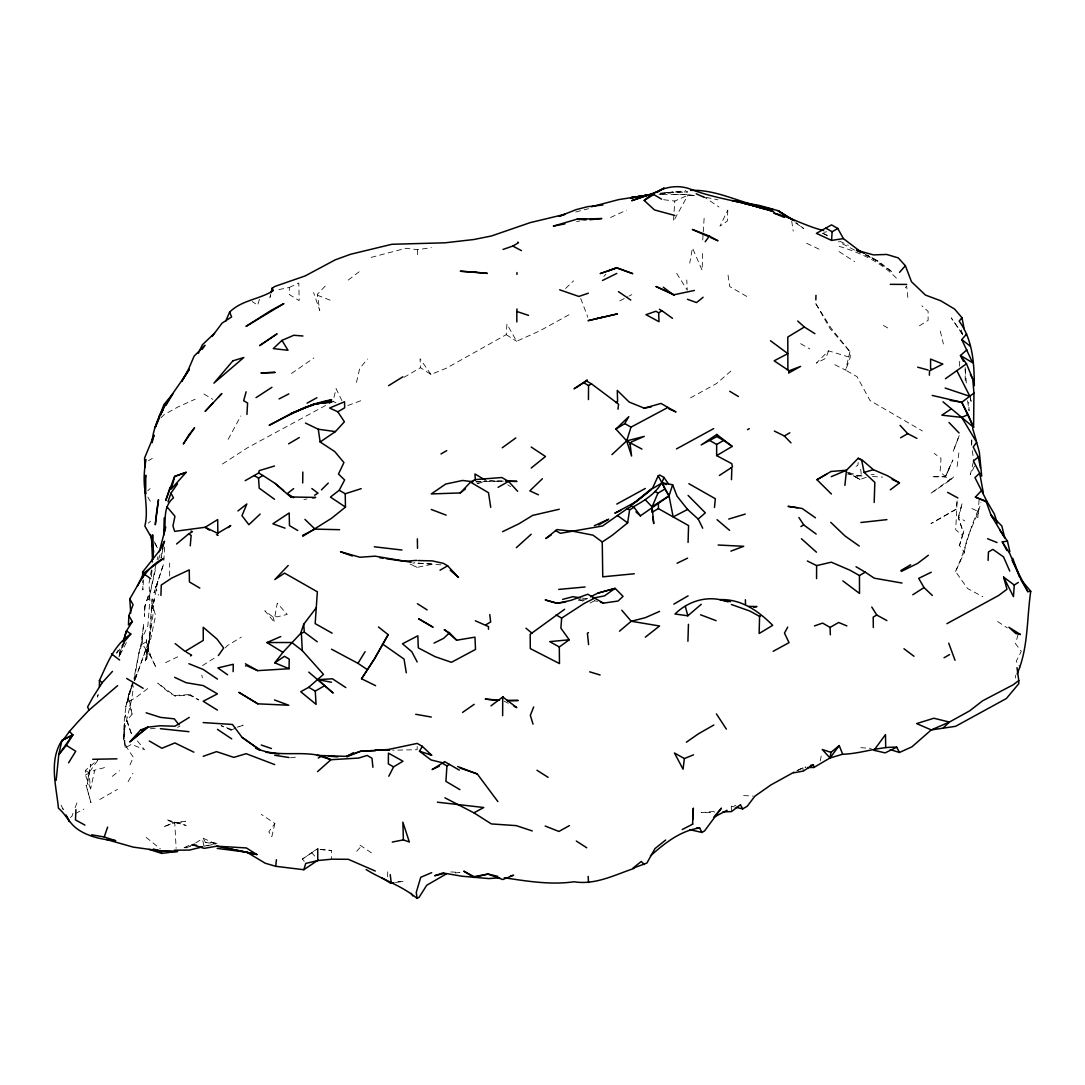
<?xml version="1.0" encoding="UTF-8"?>
<svg xmlns="http://www.w3.org/2000/svg" width="1085" height="1085" viewBox="0 0 1085 1085"><rect width="100%" height="100%" fill="white"/><g stroke="black" fill="none" stroke-linecap="round" stroke-linejoin="round"><path stroke-width="0.75" stroke-dasharray="5 3.75" d="M169.667 575.999L169.667 563.006M174.726 822.227L186.118 825.454L166.263 819.568L174.644 823.406L185.562 821.25L174.658 822.674L163.252 826.946L174.726 822.227L176.136 848.28M417.183 746.575L417.169 749.735L392.716 750.196M174.644 823.406L174.658 822.186M164.594 547.125L163.889 560.402M956.129 509.258L930.984 523.58L956.129 509.258L957.228 499.71L955.709 529.683L962.585 535.678L959.452 545.484L964.511 552.333L955.505 571.456L967.589 588.531L982.807 596.709M971.658 445.243L971.821 438.598M971.645 444.321L971.767 439.791M702.646 253.47L702.131 270.382L692.447 247.882L689.748 263.126M360.044 845.147L372.155 853.339M387.521 876.816L387.901 869.017M143.423 579.865L142.894 589.996L142.678 580.583M151.751 571.537L151.48 576.311L151.981 570.045M702.727 240.002L703.148 233.587M703.243 231.987L704.273 215.969M694.386 195.639L687.863 195.259L674.802 201.05L673.459 221.326L687.863 195.259L694.536 195.612L688.053 194.608L659.49 194.568M430.948 374.433L420.031 358.742L420.451 367.693L430.948 374.433L446.45 368.154L506.22 334.668L506.939 324.035L516.609 341.287L540.005 330.735L570.547 313.918M959.371 366.242L959.94 358.47M979.09 499.71L977.816 517.545L978.426 509.665C969.014 529.711 965.175 551.6 955.505 571.456M129.997 764.857L133.306 757.249L126.565 747.117L123.514 738.899L124.694 723.559L124.11 731.453L125.358 748.202C121.683 726.082 125.263 702.632 132.912 681.597M123.514 738.899C124.463 720.806 132.723 703.948 133.197 685.801M157.813 581.424L154.002 592.83L163.686 563.739L157.813 581.424L152.293 608.766L154.165 599.462L152.836 616.009L146.597 659.477L147.411 649.223L146.353 639.716L150.774 656.601L156.199 667.777L147.411 649.223L150.774 656.601L142.366 644.151L142.366 637.519L147.845 625.923L149.879 600.249L149.011 583.133L150.205 576.596M858.181 462.468L857.855 465.451L853.529 467.472M957.146 466.523L958.95 452.011M146.597 659.477L150.286 632.704M97.596 760.544L88.916 772.723L87.275 784.224L90.787 764.193L88.916 772.723L90.597 788.903L94.721 770.16L107.957 766.729M126.389 642.591L118.997 656.886L120.367 647.555M162.94 548.427L161.231 557.812M1015.302 678.071L1015.777 675.087M274.953 615.968L277.258 603.179L287.2 614.436L276.648 616.945L274.953 615.968L273.067 617.053L264.876 610.787L274.654 622.532L273.067 617.053M150.503 574.969L151.683 568.445M134.147 679.454L139.802 648.518L133.943 678.41M161 558.192L163.591 544.073M964.511 552.333C965.881 534.471 977.151 519.674 980.935 502.558M820.192 760.951L821.86 752.827M155.928 564.607L148.74 599.693L155.535 569.042M98.111 694.251L97.46 697.126L98.518 693.912M274.858 823.461L271.82 836.711L268.809 831.829L274.858 823.461L261.254 814.333M356.463 382.395L359.705 368.452L367.503 359.013M973.34 461.952L970.383 474.606L975.551 463.946M222.466 464L247.583 447.725L333.014 401.477L336.079 388.647L341.884 400.623M128.817 694.305L125.711 707.013L133.021 683.116L128.45 695.173L128.776 701.615L132.085 714.269L126.714 720.684L131.312 733.46L131.353 736.566M270.68 294.333L269.907 297.48L271.264 294.74M962.585 535.678L964.009 530.09L959.452 545.484M157.122 559.792L157.976 556.591M958.326 517.03L962.151 503.399L958.448 518.277L962.585 530.185L958.326 517.03L964.782 520.949M124.205 643.066L118.997 656.886L122.524 644.327M1018.055 634.725L1015.533 643.703L1021.297 651.38L1016.211 661.335L1020.131 667.194M118.997 656.886L122.754 643.866M259.464 299.229L257.633 305.224L252.195 301.508M158.573 559.426L160.594 553.011M962.273 333.895L951.22 317.878L962.273 333.895L961.107 329.298M134.771 680.431L147.886 643.947L145.309 660.819L147.886 643.947L134.811 680.322M834.758 364.696L845.663 370.148L850.016 351.282L850.247 357.426L845.663 370.148L857.069 376.685L870.048 400.568L922.399 430.948M828.533 350.835L825.78 358.335L816.34 363.163L828.533 350.835L850.247 357.426M72.98 813.424L71.881 816.327L69.426 818.239M75.163 807.606L77.361 801.801M231.281 729.351L221.082 725.689L230.996 730.096L235.73 727.764M949.321 468.381L945.388 476.763L952.901 459.931L945.388 476.763L931.662 476.735L945.388 476.763L950.758 479.787L953.932 476.6L930.537 493.539L950.758 479.787M134.431 678.83L137.103 673.405L128.45 695.173L132.085 714.269M228.175 439.344L240.843 415.948M128.111 781.593L132.872 773.32M116.475 653.021L118.116 650.213M905.433 287.769L906.64 285.965L908.036 299.338M116.814 653.116L124.816 642.198M189.577 695.105L190.011 694.549L198.65 699.92L189.577 695.105L175.133 696.028L168.826 692.393L157.773 683.13L175.133 696.028M603.803 276.444L605.85 274.22M225.314 647.84L227.389 645.589L241.331 637.126M356.653 851.264L361.183 846.409M325.229 286.087L317.308 294.333L319.777 310.486L313.606 292.597M160.933 417.847L164.188 414.606L178.062 406.929L195.164 399.212M565.583 288.461L573.572 280.839M147.777 490.718L150.15 488.548M730.897 371.056L716.629 383.48L688.107 399.199M148.265 523.146L150.517 521.18M90.597 788.903L85.417 775.029L85.417 770.364L98.559 759.188M112.27 776.358L119.445 770.73M348.204 280.093L361.007 270.368M147.696 688.582L135.883 697.56L128.776 701.615M304.315 861.259L302.335 859.117L316.847 849.189M291.445 373.498L313.877 358.009M302.335 859.117L317.023 849.189M99.725 799.509L117.505 789.378M202.502 665.607L216.647 656.588M194.459 843.696L187.664 847.385M195.775 842.869L203.193 838.23L215.576 843.872L204.075 846.449L202.339 838.732M919.443 325.771L928.109 320.387L928.109 311.368L921.843 305.794M142.366 644.151L150.612 639.296L155.63 615.52L152.144 603.816M403.878 377.404L420.451 367.693M148.442 460.664L152.293 458.412M217.854 533.657L216.037 534.715L217.719 535.678L219.536 534.634M126.565 747.117L131.448 744.31L144.576 749.721L137.429 740.974M177.574 727.398L179.934 726.028M845.92 471.555L856.051 477.224L861.219 474.253L860.432 466.726M944.764 477.061L945.455 476.654L940.098 471.717L941.034 458.494L934.158 453.367M797.624 770.553L805.829 766.742M75.407 813.547L83.871 809.084M85.417 775.029L94.721 770.16M796.919 770.662L802.819 767.57L805.979 767.543M619.752 300.898L627.808 296.707M629.151 296.015L631.823 294.618M587.582 598.337L583.147 600.575L580.217 599.462M590.077 603.029L594.39 600.9M184.775 847.412L188.926 845.378M165.557 662.637L177.628 656.832M289.329 287.457L298.809 282.995L299.175 300.626L289.329 294.55L289.329 287.457L278.831 289.6M610.529 217.502L626.438 210.205M230.996 730.096L243.135 725.119L237.208 727.235M185.847 847.941L190.526 846.178L184.097 847.778M347.824 405.505L362.96 399.945M866.291 477.264L859.971 479.489L848.728 473.141M477.197 483.788L486.487 480.858L477.224 483.422M371.138 257.403L405.953 248.262L417.549 249.713L431.342 247.665M575.728 211.995L588.518 208.713M203.654 846.3L218.058 842.991L205.431 842.421L203.193 838.23M410.076 564.024L417.074 567.387L433.417 563.997L412.598 563.02M576.583 221.598L579.905 220.947M303.895 499.507L306.838 498.992M659.083 194.378L685.856 190.648M660.358 194.134L673.134 191.936L660.046 193.32L687.727 191.923L673.731 191.909L660.046 193.32M731.466 811.607L731.29 806.155L735.874 805.423M823.8 232.271L826.743 231.837M578.549 600.371L586.619 599.259M395.442 882.458L403.539 881.413L395.903 881.82M150.395 728.822L155.291 728.225M290.468 757.791L298.592 756.815M455.347 872.95L459.918 872.421L448.227 871.797M476.003 481.808L480.492 481.401M714.066 811.458L701.059 812.624L714.567 812.163M847.466 474.036L858.954 475.813L863.524 475.42M871.147 474.755L874.184 474.484M174.943 695.471L190.011 694.549M476.125 481.889L502.179 481.089L489.62 480.913M673.595 194.595L688.053 194.608M489.864 480.926L503.413 481.157M848.823 472.504L858.954 475.813L865.721 476.179M872.489 476.546L882.647 477.102M743.645 795.563L753.261 796.105M440.985 564.865L414.348 562.803M860.731 747.687L871.228 748.379M320.102 849.474L331.481 850.464L331.698 859.184M320.238 849.474L331.481 850.464M663.667 199.721L674.802 201.05M205.431 842.421L215.576 843.872M582.089 598.093L586.687 598.798M706.145 197.362L718.012 199.843M731.29 806.155L734.545 806.942M594.336 600.67L597.387 601.483M839.112 246.322C860.215 252.696 881.223 262.177 896.63 278.384M317.308 295.201L330.491 300.328M333.014 401.477L335.957 402.752M854.6 250.079L838.407 241.697M865.423 254.839L878.741 261.553L892.779 272.362L871.608 257.552L865.803 254.772M578.617 599.259L582.916 601.185M971.943 508.58L978.629 511.632M822.85 233.234L828.94 236.11M839.6 241.141L848.348 245.291M806.603 243.271L821.982 250.554M865.749 254.975L878.741 261.553L867.118 255.016M504.064 701.141L508.309 703.297M822.674 233.289L828.397 236.272M800.622 343.66L809.83 348.963M883.407 325.446L888.412 328.335M856.051 477.224L859.971 479.489L858.954 475.813M415.053 566.221L417.074 567.387M746.765 296.449L729.717 286.548L727.709 272.837M203.912 394.031L212.796 399.321M506.22 334.668L516.609 341.287M839.112 251.612L854.627 261.661M997.59 621.529L1007.355 627.944M507.794 484.805L510.601 486.663M85.417 770.364L88.916 772.723M702.877 196.046L718.975 207.004M795.563 222.873L803.646 228.515L796.132 222.723M146.149 837.376L160.404 848.89M311.381 852.335L316.25 857.815M676.66 273.339L687.293 290.224L686.764 279.971M147.845 497.066L150.286 501.243M154.857 543.49L158.925 550.515M154.355 541.808L157.406 547.613M63.323 809.613L61.031 805.138L63.174 809.356M580.719 298.483L587.839 317.227M155.182 586.171L158.478 595.177M131.312 733.46L125.263 714.988L126.714 720.684M969.854 396.351L971.156 401.179M961.269 329.908L962.531 334.804M970.248 397.964L971.034 401.206M940.302 331.156L943.394 343.959M201.824 675.168L202.366 677.84M967.549 400.704L969.068 410.7L968.715 402.264M791.711 221.055L793.216 231.132M972.309 450.668L973.72 460.365M802.819 767.57L803.239 771.096M965.23 369.293L966.396 383.67M217.61 533.291L217.719 535.678M965.23 380.794L965.189 367.612M417.549 249.713L417.549 255.409M815.988 295.12L815.879 303.746L830.025 328.524L850.247 352.028L830.988 327.982L815.852 303.773L815.988 295.12M727.777 210.165L727.357 221.028L719.938 226.168L727.777 210.165M144.861 606.067L144.427 616.402L144.983 606.664L148.903 594.173L144.861 606.067M152.144 598.988L150.951 624.621L148.726 643.893L152.144 598.988M143.695 624.214L140.48 649.589L143.695 624.214M959.194 435.533L953.105 451.577L959.194 435.533M90.937 802.547L86.122 785.16L90.937 802.547"/><path stroke-width="1.5" d="M516.962 274.437L516.962 272.566M716.642 455.605L716.656 444.457L723.627 440.442L732.239 446.41L716.642 455.605L731.819 463.702L732.429 466.984L719.355 475.474M502.653 715.734L502.708 696.923L516.799 707.623L513.964 706.186M516.921 311.449L516.935 308.967M816.557 578.617L816.625 565.611L807.348 560.999M588.436 399.565L588.545 385.541L591.488 383.846L618.558 404.162L618.016 409.208M488.467 629.273L488.494 626.587L475.325 620.783M687.917 641.249L688.446 624.336M302.701 482.933L302.837 472.056M974.303 385.772C974.208 363.339 972.879 340.039 959.154 321.133L961.988 317.688L954.583 309.062L940.803 300.803L925.451 295.079L911.481 281.734L905.365 265.716L898.299 257.918L886.676 254.446L873.493 254.894L856.445 250.215L860.731 252.466M289.044 668.726L289.234 659.097L284.433 656.317L274.763 662.813L289.044 668.726L257.62 670.639L246.363 665.498L245.535 665.987M233.112 671.642L233.289 664.278L217.854 667.912L227.619 674.802M760.938 615.615L759.581 616.402L759.134 633.504L772.696 625.326C758.198 610.774 741.38 598.934 719.952 599.625C703.365 596.452 687.008 602.351 675.006 613.988L687.809 615.805L701.263 604.291M164.215 517.925L163.754 535.081C166.9 522.455 161.624 507.753 173.505 497.825L170.915 493.2L177.506 483.856M688.066 542.459L688.568 525.588L658.405 508.607L651.963 512.323L651.963 506.763L669.038 495.926L672.632 484.764L662.203 482.852L652.316 488.738L658.188 475.854L659.68 474.986L663.952 477.454L668.428 483.829M874.184 502.45L874.835 482.391L864.135 472.395L861.653 460.271L858.194 458.277L846.49 470.239L831.286 476.668M160.919 595.421L161.258 585.046L171.566 578.169L189.238 569.883L189.441 581.967L199.83 588.097M658.188 475.854L669.038 495.926L640.367 515.863L634.06 507.305L629.598 509.869L627.659 522.848L612.293 535.271L602.256 541.985L602.758 576.827L634.277 573.762M731.466 479.651L731.846 468.666L730.68 467.988M929.37 375.207L929.533 370.853L942.824 364.045L930.577 359.081L930.591 368.629L931.988 369.442M988.109 560.443L988.435 551.967L992.884 549.39L1003.53 556.89L1009.755 571.09M75.909 809.573L75.489 819.934L84.956 825.115M128.857 615.67L128.45 624.919L132.316 621.583L128.857 615.67L133.102 604.67L129.752 598.988C138.785 583.744 146.678 566.601 163.564 558.49L143.762 573.111L137.28 586.307M692.813 819.433L693.329 808.108L692.583 824.288M246.946 414.456L247.583 402.996L243.664 400.731L246.132 391.793M152.293 561.962L152.646 534.851L152.863 559.087L151.927 541.985L153.473 551.004M449.475 764.423L446.925 765.902L445.921 781.376L459.945 789.663M843.411 238.605L831.571 240.409L832.141 231.756L837.796 228.487L843.411 238.605L860.893 251.91M1014.285 585.059L1013.458 596.669L1003.611 577.098L1014.285 585.059L1018.286 582.428M590.538 596.845L597.93 593.102L615.127 588.368L623.048 596.357L618.097 601.022L603.491 603.111L594.621 598.16L584.381 603.328L561.65 618.097L560.891 628.174L569.232 639.797L559.304 646.958L559.48 663.572L530.294 648.599L530.185 634.318L564.62 609.282M190.255 545.796L191.15 535.366L188.627 533.915L176.57 543.992M56.162 780.359L58.766 754.658L61.926 740.445L72.79 734.911L69.454 731.439L78.093 721.715L89.011 710.133L117.614 685.652M714.472 507.454L715.341 498.734L688.894 483.72M844.889 485.415L846.49 470.239L831.286 471.46M318.19 860.012L303.841 869.722L275.698 866.305L276.431 859.727M684.377 758.551L683.062 769.224L674.463 752.99L684.377 758.551L693.478 754.848M145.987 459.525C144.02 470.89 143.206 482.662 145.675 494.014L145.77 475.216C142.65 492.292 149.025 509.177 144.861 526.103L151.602 537.875M807.552 767.529L813.859 767.475L830.011 757.981L831.001 752.339L839.22 745.571L842.679 754.238C861.07 753.75 878.565 746.561 896.725 747.185L899.424 752.475L911.942 746.833L931.255 729.92L949.402 722.067L969.719 710.811L982.684 700.761L1013.214 684.784L1018.774 680.566L1016.998 667.641M789.093 370.799L788.632 373.064L800.581 366.391L789.093 370.799L774.147 360.817L787.846 353.642L770.486 340.744M151.981 442.273C154.667 413.819 174.739 392.35 189.319 369.266L181.751 381.432L188.709 368.778L194.147 356.097L204.97 345.274L202.122 349.356M271.06 292.774L272.226 288.054L275.264 286.304L305.143 275.943L335.211 259.857L350.686 254.243L391.929 244.274L445.013 242.809L473.86 239.514L491.532 235.96L530.077 222.656L564.837 214.315L559.141 216.39M165.734 527.025L159.251 551.79M152.09 442.666L154.07 435.112L144.576 458.06L144.915 467.459M245.183 480.669L258.623 473.006L259.274 470.619L274.505 466.007M123.405 641.194L126.063 631.782M186.172 472.328L174.834 476.423L171.159 489.159L186.172 472.328L174.563 476.369L165.734 500.483L170.033 487.409M123.229 642.239L126.525 630.846L132.316 621.583M303.841 869.722L305.726 863.429L317.756 860.554L331.698 859.184L348.312 859.306L375.302 871.052M668.93 408.896L676.009 411.961L667.953 407.431L630.982 427.151L626.696 440.89L611.967 454.588M663.952 477.454C659.395 491.519 645.236 500.239 632.908 507.048M274.763 662.813L282.927 652.356L300.667 633.409L303.705 624.268L316.264 607.749M162.574 547.03L164.527 541.184L160.309 549.62L142.65 571.998L142.65 577.613M167.999 501.812L170.915 493.2M91.52 834.799L104.201 836.969L107.632 827.123M126.525 630.846L130.824 634.02C114.033 645.019 107.456 663.301 99.413 680.58L99.413 686.913M533.712 706.932L530.334 715.286L533.02 724.129M666.217 484.615L662.203 482.852L664.902 489.091L657.917 493.119L652.099 506.898L653.767 523.58L652.736 517.152M159.142 418.227L155.196 427.517L163.916 404.596L172.922 393.774L165.924 405.37M160.458 415.121L163.74 407.377L158.925 416.952L163.292 409.71M225.694 321.228L229.627 312.087C241.955 299.935 259.315 299.528 273.298 290.617L272.226 288.054M1017.106 673.988C1028.512 647.881 1026.668 618.816 1030.75 591.298L1020.537 579.105L1027.807 591.623L1030.75 591.298M198.406 353.262L202.393 344.732L214.41 333.353M388.81 776.209L393.584 766.892L402.996 761.209L388.43 753.139L388.349 763.881L393.584 766.892M339.619 529.697L315.043 529.114L302.634 535.366L302.783 536.315L331.549 518.291L345.464 507.088L330.437 497.079L339.198 490.271L344.637 479.963L338.479 474.036L343.918 462.563L334.723 451.55L320.143 441.988L318.285 429.24L305.482 423.055M378.434 626.981L388.159 634.657L374.664 658.554L361.549 678.762L375.6 685.679M787.71 627.103L784.469 633.125L789.039 642.659L773.198 651.285M388.159 634.657L374.664 658.554L361.549 678.762M443.616 763.026L431.043 759.961L419.502 751.24L422.296 746.344L417.196 743.401L388.498 749.477L360.451 751.322L345.613 756.34L317.173 755.418M615.887 429.09L624.797 423.598L628.798 416.64L615.887 429.09L626.696 440.89L629.937 442.775L631.578 456.012L626.696 440.89L644.259 436.387L631.294 441.988L631.294 443.385L629.937 444.158M366.893 669.323L357.969 663.328L365.102 651.665M72.79 734.911L58.766 754.658L66.361 745.341L72.79 734.911L61.926 740.445C48.635 760.897 56.298 785.811 58.427 808.189C65.548 814.116 69.182 822.823 76.587 828.452C87.844 836.752 102.044 839.559 115.715 840.685L104.201 836.969M68.599 762.782L75.733 751.254L66.361 745.341M112.474 671.384L102.248 682.641L93.147 696.882L87.6 706.905L89.011 710.133M586.565 381.011L587.243 379.994L574.073 388.81L586.565 381.011L591.488 383.846M218.356 655.543L223.659 648.016L217.041 639.106L203.234 627.279L203.261 640.394L185.074 651.393L175.214 643.649M943.001 401.816L961.73 417.399L976.636 442.314L973.231 446.979L978.304 457.056L980.447 467.879M62.51 740.865L69.454 731.439M831.001 752.339L822.267 749.504L830.011 757.981L839.22 745.571M212.104 336.445L222.045 323.167L231.62 316.928L229.627 312.087M705.209 241.697L709.414 236.11L717.999 240.789L710.458 237.452M124.694 641.208L130.824 634.02M966.925 349.818L960.456 355.5L972.621 362.729L961.771 339.605L966.64 333.922M899.546 272.362L905.365 265.716M129.888 741.801L147.75 727.181L129.888 741.801L140.63 729.988L147.75 727.181L160.01 725.77L174.997 726.218L189.238 717.429M320.143 441.988L335.428 431.599L344.406 421.78L337.815 411.785L329.609 408.014L344.555 401.748L344.664 407.824L337.815 411.785M992.748 517.87L991.012 515.077L1001.808 525.927L1004.818 538.065L991.012 515.077L986.265 501.867L975.388 497.133L981.491 490.529L974.981 477.617L979.66 473.196L973.435 461.03L978.304 457.056M212.904 403.077L205.106 411.418L221.828 393.557L218.478 397.137M288.19 565.502L274.844 579.526L284.582 573.124L317.363 591.813L315.165 623.604L332.159 633.192M473.019 481.754L462.617 480.465L445.65 484.059L431.301 493.933L460.298 492.929L470.551 482.147L474.905 479.624L501.826 477.508L508.567 481.401L517.626 491.315M321.445 489.837L328.267 483.083M308.696 687.32L315.26 691.104L316.074 704.355L300.721 691.728L308.696 687.32L323.493 674.382L302.281 650.593L291.797 642.51L266.937 642.551L282.927 652.356M542.391 478.743L529.805 490.827L538.377 494.801M943.231 727.94L949.402 722.067L933.873 718.243L916.622 723.587L931.255 729.92L955.573 726.326L1006.419 698.496L1018.774 683.713L1018.774 680.566M281.978 340.378L273.284 348.597L288 350.292L281.978 340.378L293.804 335.265L302.959 335.997M260.115 514.1L248.872 524.706L241.982 515.701L246.865 503.969L237.94 510.954M417.196 661.958L411.771 651.678L402.494 643.785L417.833 635.796L418.308 647.894L435.099 656.683L451.455 662.311L475.515 649.427L474.972 637.153L456.69 640.204L449.475 632.84L443.616 638.36L434.054 643.107M516.311 547.694L531.216 534.24M317.579 771.611L330.925 759.717L358.606 758.076L367.137 755.431L371.979 758.225L372.914 767.298M650.498 855.848C664.644 843.276 680.336 830.649 699.649 827.977L701.927 832.439L704.558 830.92L721.403 808.149L713.74 817.263L727.072 810.292M702.727 528.205L698.197 519.064L705.331 512.839L688.107 495.438M651.773 488.481L633.22 503.833M619.508 631.185L631.212 621.257L645.317 617.677L659.585 611.384M602.256 541.985L592.993 535.163L573.612 531.365L556.985 529.575L545.755 538.513L551.234 534.973M490.962 705.86L503.264 696.597M963.521 361.373L960.456 355.5L966.504 363.787L972.716 379.004L973.95 393.082L961.798 402.291L950.134 400.392M228.27 527.581L230.752 525.574L217.61 533.291L205.187 527.269L174.685 531.365L172.949 525.94L174.956 516.257L167.049 506.898M703.107 297.263L696.543 302.579L687.456 299.284M531.216 468.028L545.484 456.5L531.216 447.047M665.675 840.007L655.001 848.565L646.877 863.063L632.786 868.271L641.289 861.449L644.287 864.555M293.655 488.603L287.213 493.716L291.946 496.455M645.317 637.153L659.585 625.991L631.212 621.257L621.8 610.218M630.995 505.298L650.986 489.783L636.786 501.324L614.802 513.191L620.756 510.452M460.298 492.929L465.465 488.928M928.353 555.262L917.734 563.332L901.35 571.415L900.903 570.52L910.613 564.783M890.324 489.81L899.519 482.879L887.693 475.84L873.384 469.696L862.141 459.986L858.194 458.277M945.415 378.746L966.504 363.787M674.856 215.467L654.458 209.92L644.205 200.467C656.954 188.722 674.965 182.714 691.606 189.59C718.256 199.626 746.914 201.986 773.673 211.643L742.303 202.637L766.118 209.337L749.437 204.523L759.581 206.096L745.002 203.953M502.246 447.78L515.823 437.933M190.526 655.923L191.597 655.15L186.389 652.139M634.06 507.305L631.823 506.017L627.374 508.58L602.528 525.994L560.402 533.305L555.452 530.457M462.576 712.425L474.172 704.341M686.357 742.208L698.455 733.799L713.849 725.011M732.239 446.41L716.805 434.461L701.208 444.931L716.914 436.563L723.627 440.442M950.853 409.167L941.861 415.175L961.73 417.399L968.078 414.646L973.584 427.354L961.73 417.399M256.046 397.652L271.915 387.304M459.348 770.133L444.674 761.656L432.115 769.577L439.384 766.146M912.81 594.77L924.013 587.568L932.341 595.489M813.859 767.475L813.343 764.681L803.239 771.096L793.718 772.791M814.903 333.678L804.338 327.019L787.791 337.028L787.886 369.063L786.991 369.592M644.205 200.467L654.187 194.256M657.035 192.479L664.169 188.044L657.035 191.882L631.673 200.698L648.247 195.042L618.681 199.599L591.379 206.774M388.606 385.677L402.861 376.793M346.78 756.598L353.317 752.719M288.61 443.846L299.284 437.553M986.265 501.867L986.984 501.446L981.491 490.529M440.035 570.208L447.644 565.8L458.521 577.451L450.234 570.235M831.422 494.028L816.951 479.706L831.056 471.487M673.839 604.128L688.107 595.855M503.033 249.441L512.771 246.064L518.494 242.755L517.884 242.118M254.175 475.569L258.515 478.078L262.963 475.515L275.088 483.422L283.578 490.623M188.627 533.915L192.398 531.731L191.014 531.04M314.596 495.208L316.888 493.878M658.649 312.805L659.029 321.73L645.995 314.664L655.95 311.246L658.649 312.805L662.081 310.825L672.497 318.325M831.571 240.409L816.408 233.356L831.53 224.866L837.796 228.487M440.985 453.95L446.735 450.628M615.873 402.603L617.596 401.613L617.284 390.424L629.205 402.074L644.259 408.163L661.009 403.43L667.953 407.431M300.667 633.409L304.315 632.135L303.705 624.268M747.497 429.646L749.247 428.643M315.26 691.104L324.673 685.679L333.122 693.017L308.805 672.13M774.365 431.057L784.319 435.967L789.826 432.793M485.605 624.919L490.664 621.99L489.769 614.53M318.271 758.049L320.997 756.476L330.925 759.717C307.503 747.443 279.401 759.744 255.585 747.931L259.857 750.291M900.631 437.757L907.725 433.647L916.852 438.354M588.45 632.65L587.419 633.247L588.599 644.571M800.906 526.55L803.727 524.923L816.164 534.051M816.625 565.611L831.313 562.179L849.989 570.222L859.456 575.538L865.26 572.175L874.266 578.183L902.042 583.038M814.442 625.923L822.606 623.102L830.079 627.415L838.637 622.478L846.883 625.923M886.879 620.579L876.775 615.032L873.208 617.094L873.33 627.578M446.193 874.008L426.703 885.265L419.176 897.2L417.088 898.407C401.843 885.604 382.856 879.867 366.133 869.573M944.058 657.768L949.578 654.58M736.159 807.335L742.655 808.908L747.253 806.25L754.862 796.2L770.987 784.889L793.962 772.208M598.662 524.964L608.631 519.24L594.404 525.683M816.951 479.706L826.77 474.064M946.92 623.672L998.553 595.529L1006.975 589.264L1003.611 577.098M645.304 488.467L616.795 504.077M498.083 487.328L508.567 481.401M569.476 825.577L558.911 831.449L545.185 826.038M307.096 403.145L316.874 397.734M713.672 428.616L676.47 448.919M444.918 797.814L473.914 812.841L483.734 807.511L437.404 802.195M682.194 829.564L692.8 824.071M698.197 519.064L687.592 509.475L673.161 516.908L669.038 495.926L664.902 489.091M279.048 398.941L288.854 393.896M602.528 280.445L616.795 273.434M896.725 747.185L885.102 752.881L873.995 750.305L885.496 734.572L885.699 746.805M931.228 572.256L918.71 578.359L924.013 587.568M677.067 563.251L687.564 558.151M502.586 531.677L518.942 523.784L532.667 515.389L559.25 509.258M266.937 642.551L280.757 636.556M431.681 872.666L420.749 877.277L416.26 892.385L417.088 898.407M346.969 756.774L360.451 751.322L375.356 750.671M559.25 216.295L576.135 209.636L587.69 206.652L602.894 205.011M607.505 271.182L616.578 267.642L632.758 273.651L616.673 267.927L600.371 273.529L616.673 267.927M633.938 868.448C614.625 874.958 595.095 885.211 574.141 881.766C550.841 885.116 527.378 881.237 504.281 877.765M730.883 551.139L743.713 546.298L718.148 545.023M203.234 756.313L216.512 751.634L233.79 757.384L246.119 753.682L274.708 764.599M588.328 293.208L578.861 296.449L559.643 289.79M443.589 872.706L434.692 875.731L444.728 873.276L461.898 876.205L488.82 878.579L499.615 877.765M339.198 490.271L345.233 493.756L361.21 488.643M728.727 519.064L745.232 514.1M830.011 757.981L842.679 754.238M864.135 472.395L873.384 469.696M313.836 404.895L305.739 407.173L290.78 413.697L269.148 425.306C289.302 415.284 308.981 403.24 331.617 399.863L317.064 403.973M810.346 765.508L813.343 764.681M562.64 599.381L572.894 596.682L580.556 597.862M202.461 846.842L189.563 850.07L174.441 850.192M597.93 593.102L615.127 588.368L604.453 595.896L593.088 598.093M597.225 318.488L617.419 313.89L588.043 320.685L604.359 316.766M198.853 847.412L202.054 846.666M673.961 294.781L656.154 286.576L673.961 294.781L694.373 290.454M510.506 875.893L513.625 875.229L502.708 879.542L488.033 874.049L474.009 876.626L463.77 871.16L473.901 877.48L488.033 874.049L497.812 876.382M392.282 842.068L403.376 839.871L409.343 842.028L402.874 822.172L403.376 839.871M564.959 223.863L553.35 226.128L577.206 219.116L601.782 218.546L589.996 219.713M651.231 406.861L643.568 408.231L644.259 408.163M312.724 497.947L315.667 497.418L290.671 496.984L275.088 483.422M230.617 849.012L256.887 854.546L246.376 847.955L216.742 846.178L204.183 848.361L192.099 844.659L196.588 845.323M652.722 194.31L630.711 197.918L652.641 194.323L630.846 197.633L644.327 196.195M753.641 607.085L756.964 606.569L748.867 606.352M565.651 602.161L556.144 603.138L545.212 599.951L557.582 603.274L570.995 600.344L587.812 594.227L594.621 598.16M1006.826 550.42L1002.282 541.835L1007.463 541.144L1009.837 551.695M149.255 849.433L161.746 853.407L176.462 851.494L161.217 851.006L133.089 847.087L106.384 839.492M382.096 878.009L390.586 883.082L393.828 882.675M140.63 729.988L145.512 729.405M319.126 403.417L314.433 403.959L290.78 413.697L314.433 403.959L331.657 401.992L322.259 403.064M860.907 522.495L886.92 519.634M569.232 639.797L549.729 641.628L559.304 646.958M558.721 589.413L585.073 586.985M416.64 560.375L404.474 561.325L386.355 558.707M324.673 685.679L318.095 679.685L332.417 678.776L345.817 687.564M696.489 828.126L699.649 827.977M385.283 750.25L388.606 750.101L375.288 750.264L389.542 750.21M723.017 811.892L731.466 811.607L740.445 804.69L742.655 808.908M507.238 700.693L518.142 700.476L507.292 700.435M92.727 759.297L116.922 758.835M890.27 284.338L906.68 284.419M506.803 481.211L516.962 481.387L505.461 481.157M418.023 560.552L432.305 560.891L443.453 563.373L447.644 565.8M690.589 190.377C715.015 189.305 737.135 201.376 760.449 206.625M153.256 849.053L161.217 851.006L177.655 851.644M257.837 703.826L239.066 692.447L257.837 703.826L288.759 705.25L274.505 699.961M586.551 219.645L577.206 219.116L585.14 219.658M203.193 722.583L232.461 724.468L242.091 737.393L260.02 750.047M328.524 756.204L337.774 756.842M499.48 700.178L485.253 699.133L497.839 700.34M160.404 728.686L188.926 731.683M374.339 546.786L401.965 550.027M217.19 848.402L246.824 852.186L256.887 854.546M265.974 752.285L279.008 753.98M318.285 429.24L335.428 431.599M379.764 557.744L383.059 558.219M797.624 507.753L788.035 506.356L802.141 508.472L815.445 517.803M270.206 752.976L273.189 753.424M274.695 755.269L288.976 757.52M411.134 562.247L375.152 556.171L359.881 557.242L340.5 551.736L352.34 556.022M415.758 714.283L431.328 717.049M290.671 496.984L293.981 497.608M318.095 679.685L331.454 682.248M730.449 601.7L719.952 599.625L727.967 601.822M216.742 846.178L246.824 852.186L265.16 863.199L275.698 866.305M745.531 203.41L732.28 200.562L759.69 205.526L778.053 210.666L794.573 220.757M758.157 206.136L772.723 209.269M701.927 832.439L689.707 829.645M932.232 395.428L961.798 402.291L968.078 414.646M823.556 230.522C806.413 226.44 791.046 217.366 773.822 213.067L784.292 217.407M600.439 602.297L603.491 603.111M917.693 367.178L928.136 370.039M589.67 671.832L600.114 674.992M890.229 749.599L899.424 752.475M146.149 712.791L160.404 717.361L174.292 718.84L178.998 724.834M419.502 751.24L431.64 755.16L422.296 746.344M517.22 311.612L528.531 315.369M532.247 830.934L516.243 825.631L491.356 823.922L473.914 812.841M945.184 388.037L969.909 396.364L956.916 370.785M460.135 768.099L477.305 773.985L497.879 801.584M261.268 745.015L271.453 748.555M731.371 604.508L749.938 611.072L759.581 616.402M285.043 528.151L272.877 523.797L289.193 512.961L289.464 525.601L297.792 530.511M975.388 497.133L986.984 501.446L994.335 514.005L997.332 523.078M428.738 754.075L431.64 755.16M700.53 614.775L716.168 620.688M431.247 509.462L446.152 515.144M457.68 766.539L477.305 773.985M709.414 236.11L692.366 229.45L707.447 236.123M987.567 538.743L997.047 542.541M188.926 663.722L203.193 669.459L217.448 679.101M696.204 193.767L704.368 197.429M892.141 479.434L899.519 482.879M174.631 677.325L186.091 682.696L203.193 685.584L217.448 693.857L203.193 701.263L217.448 710.119M193.876 752.163L174.888 742.94L161.882 748.27L149.282 740.974M331.535 649.21L357.969 663.328M856.987 249.686L864.202 253.388M512.771 246.064L521.451 250.608M631.294 443.385L641.94 449.082M947.625 492.346L957.906 498.001M245.441 663.803L257.62 670.639M470.551 482.147L488.494 492.698L490.732 507.36M825.875 228.135L832.141 231.756M659.368 309.266L662.081 310.825M709.943 440.591L716.656 444.457M583.635 382.707L588.545 385.541M624.797 423.598L630.982 427.151M654.974 491.424L657.917 493.119M627.374 508.58L629.598 509.869M556.09 614.883L561.65 618.097M258.623 473.006L262.963 475.515M444.172 629.788L449.475 632.84M442.124 763.121L446.925 765.902M652.967 194.093L661.592 199.179M856.024 566.736L865.26 572.175M126.701 678.464L143.152 688.297M485.049 480.004L474.972 473.969L475.325 480.492M729.717 391.278L738.437 396.54M417.427 603.721L427.137 609.906M536.98 770.269L548.101 777.348M792.375 219.835L778.053 210.666L786.137 216.308M576.311 841.051L586.768 847.792M217.448 729.351L231.715 738.885M618.436 291.621L630.765 300.07M209.256 530.063L205.187 527.269L217.692 519.579L217.854 533.657M382.435 643.934L404.04 659.056L406.292 672.795M242.091 737.393L259.966 749.938M859.252 546.04L844.984 535.949L830.73 522.333M144.603 574.345L150.693 578.698M617.433 515.497L627.659 522.848M274.505 499.263L259.207 488.155L258.515 478.078M99.413 680.58L102.248 682.641M304.315 632.135L317.24 641.764M842.855 580.895L859.51 593.427L859.456 575.538M903.968 648.749L913.977 656.262M311.829 488.535L318.041 493.214M663.274 287.227L674.029 295.391M111.429 653.794L119.608 660.019M961.771 339.605L970.234 346.142M525.967 628.201L532.03 633.247M717.063 519.688L729.595 530.348M444.755 629.748L456.69 640.204M801.422 538.743L816.462 552.197M635.946 511.862L640.367 515.863M797.746 321.038L804.338 327.019M304.926 519.389L315.043 529.114M651.963 506.763L645.399 499.859M142.65 571.998L143.762 573.111M784.319 435.967L790.979 442.856M948.995 422.472L959.086 432.969M900.062 425.374L907.725 433.647M389.786 882.146L390.586 883.082M687.592 509.475L676.999 496.089L672.632 484.764M999.733 529.955L1007.463 541.144M411.093 893.362L412.842 895.952M716.425 713.903L726.353 729.12M798.913 517.491L803.727 524.923M1002.282 541.835L1009.891 553.825L1019.954 577.668L1012.685 558.287M871.77 607.058L876.775 615.032M68.192 819.202L69.454 821.548L67.148 817.073M1012.129 560.443L1027.807 591.623M970.424 374.596L972.716 379.004M66.036 814.984L67.473 817.805M961.798 402.291L973.584 427.354L973.95 393.082M948.724 643.188L955.044 660.29M972.608 428.277L976.161 440.293M976.636 442.314L979.321 451.97L981.694 476.179M685.286 606.203L687.809 615.805M161.217 851.006L161.746 853.407M983.322 492.726L979.66 473.196M961.988 317.688L964.131 328.782M150.544 534.552L153.663 552.279M390.22 874.618L391.115 881.942M130.77 613.079L129.752 598.988M588.151 876.354L588.518 882.512M716.805 434.461L716.914 436.563M301.399 633.816L302.281 650.593M830.079 627.415L830.337 634.833M745.395 599.734L745.49 604.386M417.359 538.838L417.522 548.305M345.233 493.756L345.464 507.088M516.785 311.87L516.853 321.933M317.729 848.592L317.756 860.554M658.405 503.033L658.405 508.607M156.606 512.337L155.277 524.774L158.491 499.67L156.606 512.337M188.749 435.085L183.311 443.982L194.581 427.721L188.749 435.085M232.909 360.83L213.894 383.168L243.84 357.494L232.909 360.83M276.865 333.963L259.708 345.559L276.865 333.963M270.884 310.527L246.01 326.395L283.877 303.597L270.884 310.527M274.912 372.399L261.173 372.942L274.912 372.399M476.03 272.281L460.325 271.209L487.355 273.366L476.03 272.281M1020.361 634.454L1015.75 633.491L1008.901 627.252L1020.361 634.454M432.861 627.089L418.702 618.816L432.861 627.089"/></g></svg>
